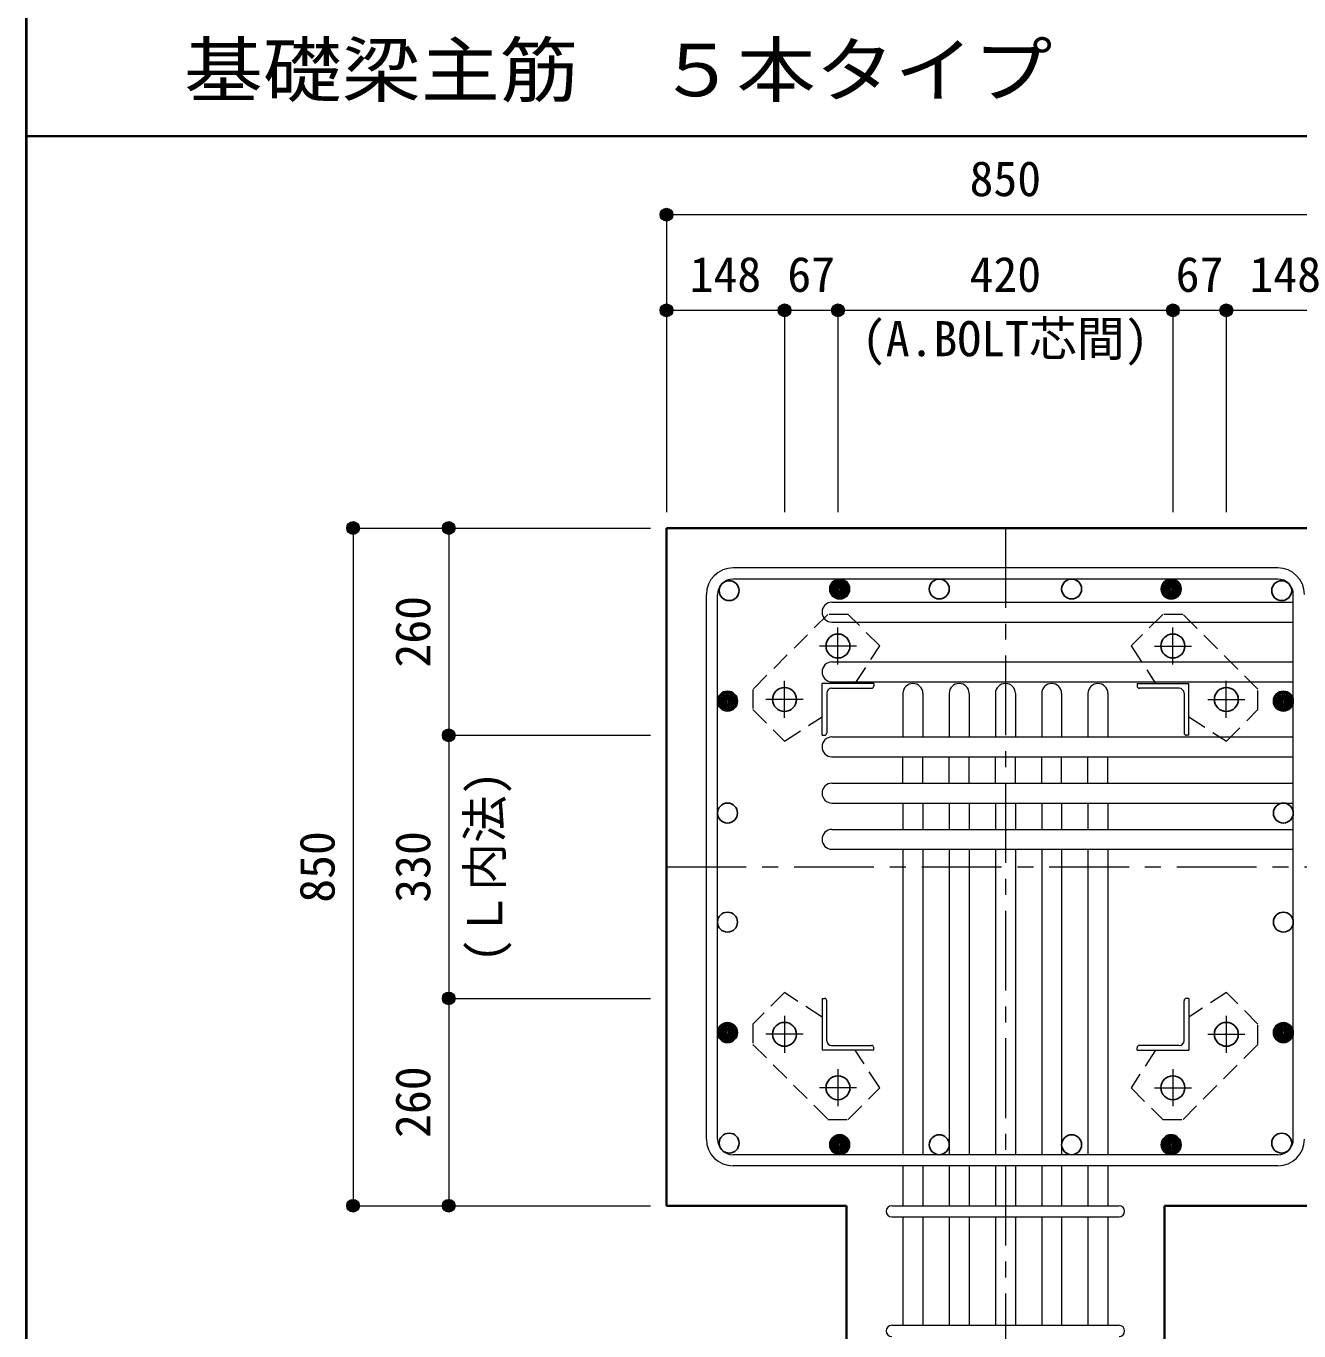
# Model space of a CAD drawing. Units: millimetres at full size, sheet at 1:20. Extents: x -3982 to 3969, y -2797 to 2801.
# Drawn here: x -3982 to -2386, y -1647 to -10 of the extents above; entities that cross this region are included whole.
import ezdxf
from ezdxf.enums import TextEntityAlignment as Align

# ---------------------------------------------------------------- set-up
doc = ezdxf.new("R2010")
doc.units = ezdxf.units.MM
doc.header["$LTSCALE"] = 20
doc.header["$PDMODE"] = 32
doc.header["$PDSIZE"] = 12
doc.linetypes.add('CHAIN1', pattern=[8, 5, -1, 1, -1])
doc.linetypes.add('DASHED1', pattern=[1.8, 1.2, -0.6])
for name, color, linetype, lineweight in [('6-1_躯体線', 2, 'Continuous', 35), ('6-2_A.Bolt_', 4, 'Continuous', 9), ('6-3_柱型主筋', 4, 'Continuous', 9), ('6-4_フープ', 7, 'Continuous', 18), ('6-5_梁主筋', 7, 'Continuous', 18), ('6-6_S.T.P.', 7, 'Continuous', 18), ('6-7_文字', 7, 'Continuous', 18), ('6-9', 4, 'DASHED1', 9), ('6-D_寸法', 4, 'Continuous', 9), ('F-0_枠', 6, 'Continuous', 40)]:
    doc.layers.add(name, color=color, linetype=linetype, lineweight=lineweight)
doc.styles.add('ＭＳ ゴシック', font='')
doc.styles.get('ＭＳ ゴシック').set_extended_font_data('MS Gothic')

msp = doc.modelspace()

# ---------------------------------------------------------------- linework, layer by layer
at = {"layer": '6-1_躯体線'}
for p, q in [((-1928.87, -639.67), (-3178.87, -639.67)), ((-3178.87, -1489.67), (-3178.87, -639.67)), ((-2953.37, -1489.67), (-3178.87, -1489.67)), ((-2953.37, -1889.67), (-2953.37, -1489.67)), ((-2554.37, -1889.67), (-2554.37, -1489.67)), ((-2328.87, -1489.67), (-2554.37, -1489.67))]:
    msp.add_line(p, q, dxfattribs=at)
at = {"layer": '6-2_A.Bolt_', "linetype": 'CHAIN1'}
for p, q in [((-2963.87, -810.87), (-2963.87, -764.37)), ((-2543.87, -810.87), (-2543.87, -764.37)), ((-2940.67, -787.67), (-2987.17, -787.67)), ((-2567.07, -787.67), (-2520.57, -787.67)), ((-3030.87, -877.87), (-3030.87, -831.37)), ((-2476.87, -877.87), (-2476.87, -831.37)), ((-3007.67, -854.67), (-3054.17, -854.67)), ((-2500.07, -854.67), (-2453.57, -854.67)), ((-3030.87, -1251.47), (-3030.87, -1297.97)), ((-2476.87, -1251.47), (-2476.87, -1297.97)), ((-3007.67, -1274.67), (-3054.17, -1274.67)), ((-2500.07, -1274.67), (-2453.57, -1274.67)), ((-2963.87, -1318.47), (-2963.87, -1364.97)), ((-2543.87, -1318.47), (-2543.87, -1364.97)), ((-2940.67, -1341.67), (-2987.17, -1341.67)), ((-2567.07, -1341.67), (-2520.57, -1341.67))]:
    msp.add_line(p, q, dxfattribs=at)
at = {"layer": '6-2_A.Bolt_'}
for p, q in [((-2983.87, -899.67), (-2983.87, -834.67)), ((-2918.87, -834.67), (-2983.87, -834.67)), ((-2977.87, -846.67), (-2977.87, -896.67)), ((-2971.87, -840.67), (-2921.87, -840.67)), ((-2918.87, -834.67), (-2918.87, -837.67)), ((-2588.87, -834.67), (-2588.87, -837.67)), ((-2588.87, -834.67), (-2523.87, -834.67)), ((-2535.87, -840.67), (-2585.87, -840.67)), ((-2529.87, -846.67), (-2529.87, -896.67)), ((-2523.87, -899.67), (-2523.87, -834.67)), ((-2983.87, -899.67), (-2980.87, -899.67)), ((-2523.87, -899.67), (-2526.87, -899.67)), ((-2983.87, -1229.67), (-2980.87, -1229.67)), ((-2983.87, -1229.67), (-2983.87, -1294.67)), ((-2977.87, -1282.67), (-2977.87, -1232.67)), ((-2529.87, -1282.67), (-2529.87, -1232.67)), ((-2523.87, -1229.67), (-2526.87, -1229.67)), ((-2523.87, -1229.67), (-2523.87, -1294.67)), ((-2971.87, -1288.67), (-2921.87, -1288.67)), ((-2918.87, -1294.67), (-2918.87, -1291.67)), ((-2588.87, -1294.67), (-2588.87, -1291.67)), ((-2535.87, -1288.67), (-2585.87, -1288.67)), ((-2918.87, -1294.67), (-2983.87, -1294.67)), ((-2588.87, -1294.67), (-2523.87, -1294.67))]:
    msp.add_line(p, q, dxfattribs=at)
at = {"layer": '6-2_A.Bolt_', "color": 3, "lineweight": 25}
for centre in [(-2963.87, -787.67), (-2543.87, -787.67), (-3030.87, -854.67), (-2476.87, -854.67), (-3030.87, -1274.67), (-2476.87, -1274.67), (-2963.87, -1341.67), (-2543.87, -1341.67)]:
    msp.add_circle(centre, 15, dxfattribs=at)
at = {"layer": '6-2_A.Bolt_'}
for centre, radius, start, end in [((-2971.87, -846.67), 6, 90, 180), ((-2921.87, -837.67), 3, 270, 0), ((-2585.87, -837.67), 3, 180, 270), ((-2535.87, -846.67), 6, 0, 90), ((-2980.87, -896.67), 3, 270, 0), ((-2526.87, -896.67), 3, 180, 270), ((-2980.87, -1232.67), 3, 0, 90), ((-2526.87, -1232.67), 3, 90, 180), ((-2971.87, -1282.67), 6, 180, 270), ((-2921.87, -1291.67), 3, 0, 90), ((-2585.87, -1291.67), 3, 90, 180), ((-2535.87, -1282.67), 6, 270, 0)]:
    msp.add_arc(centre, radius, start, end, dxfattribs=at)
at = {"layer": '6-3_柱型主筋', "color": 3, "lineweight": 25}
for centre in [(-2961.74, -716.17), (-2836.87, -716.17), (-2670.87, -716.17), (-2546, -716.17), (-3100.32, -718.22), (-2407.42, -718.22), (-3102.37, -856.8), (-2405.37, -856.8), (-3102.37, -997.17), (-2405.37, -997.17), (-3102.37, -1133.96), (-2405.37, -1133.96), (-3102.37, -1272.54), (-2405.37, -1272.54), (-3100.32, -1411.12), (-2961.74, -1413.17), (-2836.87, -1413.17), (-2670.87, -1413.17), (-2546, -1413.17), (-2407.42, -1411.12)]:
    msp.add_circle(centre, 12.5, dxfattribs=at)
at = {"layer": '6-3_柱型主筋'}
for centre, radius in [((-2961.74, -716.17), 12.5), ((-2546, -716.17), 12.5), ((-2961.74, -716.17), 11.25), ((-2961.74, -716.17), 10), ((-2961.74, -716.17), 8.75), ((-2961.74, -716.17), 7.5), ((-2961.74, -716.17), 6.25), ((-2961.74, -716.17), 5), ((-2961.74, -716.17), 3.75), ((-2961.74, -716.17), 2.5), ((-2961.74, -716.17), 1.25), ((-2546, -716.17), 11.25), ((-2546, -716.17), 10), ((-2546, -716.17), 8.75), ((-2546, -716.17), 7.5), ((-2546, -716.17), 6.25), ((-2546, -716.17), 5), ((-2546, -716.17), 3.75), ((-2546, -716.17), 2.5), ((-2546, -716.17), 1.25), ((-3102.37, -856.8), 12.5), ((-3102.37, -856.8), 11.25), ((-3102.37, -856.8), 10), ((-3102.37, -856.8), 8.75), ((-3102.37, -856.8), 7.5), ((-3102.37, -856.8), 6.25), ((-2405.37, -856.8), 12.5), ((-2405.37, -856.8), 11.25), ((-2405.37, -856.8), 10), ((-2405.37, -856.8), 8.75), ((-2405.37, -856.8), 7.5), ((-2405.37, -856.8), 6.25), ((-3102.37, -856.8), 5), ((-3102.37, -856.8), 3.75), ((-3102.37, -856.8), 2.5), ((-3102.37, -856.8), 1.25), ((-2405.37, -856.8), 5), ((-2405.37, -856.8), 3.75), ((-2405.37, -856.8), 2.5), ((-2405.37, -856.8), 1.25), ((-3102.37, -1272.54), 12.5), ((-2405.37, -1272.54), 12.5), ((-3102.37, -1272.54), 11.25), ((-3102.37, -1272.54), 10), ((-3102.37, -1272.54), 8.75), ((-3102.37, -1272.54), 7.5), ((-3102.37, -1272.54), 6.25), ((-3102.37, -1272.54), 5), ((-3102.37, -1272.54), 3.75), ((-3102.37, -1272.54), 2.5), ((-3102.37, -1272.54), 1.25), ((-2405.37, -1272.54), 11.25), ((-2405.37, -1272.54), 10), ((-2405.37, -1272.54), 8.75), ((-2405.37, -1272.54), 7.5), ((-2405.37, -1272.54), 6.25), ((-2405.37, -1272.54), 5), ((-2405.37, -1272.54), 3.75), ((-2405.37, -1272.54), 2.5), ((-2405.37, -1272.54), 1.25), ((-2961.74, -1413.17), 12.5), ((-2961.74, -1413.17), 11.25), ((-2961.74, -1413.17), 10), ((-2961.74, -1413.17), 8.75), ((-2961.74, -1413.17), 7.5), ((-2961.74, -1413.17), 6.25), ((-2546, -1413.17), 12.5), ((-2546, -1413.17), 11.25), ((-2546, -1413.17), 10), ((-2546, -1413.17), 8.75), ((-2546, -1413.17), 7.5), ((-2546, -1413.17), 6.25), ((-2961.74, -1413.17), 5), ((-2961.74, -1413.17), 3.75), ((-2961.74, -1413.17), 2.5), ((-2961.74, -1413.17), 1.25), ((-2546, -1413.17), 5), ((-2546, -1413.17), 3.75), ((-2546, -1413.17), 2.5), ((-2546, -1413.17), 1.25)]:
    msp.add_circle(centre, radius, dxfattribs=at)
at = {"layer": '6-4_フープ'}
for p, q in [((-2412.37, -689.67), (-3095.37, -689.67)), ((-2412.37, -703.67), (-3095.37, -703.67)), ((-3128.87, -1406.17), (-3128.87, -723.17)), ((-3114.87, -1406.17), (-3114.87, -723.17)), ((-2392.87, -1406.17), (-2392.87, -723.17)), ((-2412.37, -1425.67), (-3095.37, -1425.67)), ((-2412.37, -1439.67), (-3095.37, -1439.67))]:
    msp.add_line(p, q, dxfattribs=at)
for centre, radius, start, end in [((-3095.37, -723.17), 33.5, 90, 180), ((-3095.37, -723.17), 19.5, 90, 180), ((-2412.37, -723.17), 33.5, 0, 90), ((-2412.37, -723.17), 19.5, 0, 90), ((-3095.37, -1406.17), 33.5, 180, 270), ((-3095.37, -1406.17), 19.5, 180, 270), ((-2412.37, -1406.17), 33.5, 270, 0), ((-2412.37, -1406.17), 19.5, 270, 0)]:
    msp.add_arc(centre, radius, start, end, dxfattribs=at)
at = {"layer": '6-5_梁主筋'}
for p, q in [((-2971.37, -732.72), (-2392.87, -732.72)), ((-2971.37, -757.72), (-2392.87, -757.72)), ((-2971.37, -807.67), (-2392.87, -807.67)), ((-2971.37, -832.67), (-2392.87, -832.67)), ((-2882.37, -847.17), (-2882.37, -901.67)), ((-2857.37, -847.17), (-2857.37, -901.67)), ((-2824.37, -847.17), (-2824.37, -901.67)), ((-2799.37, -847.17), (-2799.37, -901.67)), ((-2766.37, -847.17), (-2766.37, -901.67)), ((-2741.37, -847.17), (-2741.37, -901.67)), ((-2708.37, -847.17), (-2708.37, -901.67)), ((-2683.37, -847.17), (-2683.37, -901.67)), ((-2650.37, -847.17), (-2650.37, -901.67)), ((-2625.37, -847.17), (-2625.37, -901.67)), ((-2971.37, -901.67), (-2392.87, -901.67)), ((-2971.37, -926.67), (-2392.87, -926.67)), ((-2882.37, -959.67), (-2882.37, -926.67)), ((-2857.37, -959.67), (-2857.37, -926.67)), ((-2824.37, -959.67), (-2824.37, -926.67)), ((-2799.37, -959.67), (-2799.37, -926.67)), ((-2766.37, -959.67), (-2766.37, -926.67)), ((-2741.37, -959.67), (-2741.37, -926.67)), ((-2708.37, -959.67), (-2708.37, -926.67)), ((-2683.37, -959.67), (-2683.37, -926.67)), ((-2650.37, -959.67), (-2650.37, -926.67)), ((-2625.37, -959.67), (-2625.37, -926.67)), ((-2971.37, -959.67), (-2392.87, -959.67)), ((-2971.37, -984.67), (-2392.87, -984.67)), ((-2882.37, -984.67), (-2882.37, -1017.67)), ((-2857.37, -984.67), (-2857.37, -1017.67)), ((-2824.37, -984.67), (-2824.37, -1017.67)), ((-2799.37, -984.67), (-2799.37, -1017.67)), ((-2766.37, -984.67), (-2766.37, -1017.67)), ((-2741.37, -984.67), (-2741.37, -1017.67)), ((-2708.37, -984.67), (-2708.37, -1017.67)), ((-2683.37, -984.67), (-2683.37, -1017.67)), ((-2650.37, -984.67), (-2650.37, -1017.67)), ((-2625.37, -984.67), (-2625.37, -1017.67)), ((-2971.37, -1017.67), (-2392.87, -1017.67)), ((-2971.37, -1042.67), (-2392.87, -1042.67)), ((-2882.37, -1042.67), (-2882.37, -1425.67)), ((-2857.37, -1042.67), (-2857.37, -1425.67)), ((-2824.37, -1042.67), (-2824.37, -1425.67)), ((-2799.37, -1042.67), (-2799.37, -1425.67)), ((-2766.37, -1042.67), (-2766.37, -1425.67)), ((-2741.37, -1042.67), (-2741.37, -1425.67)), ((-2708.37, -1042.67), (-2708.37, -1425.67)), ((-2683.37, -1042.67), (-2683.37, -1425.67)), ((-2650.37, -1042.67), (-2650.37, -1425.67)), ((-2625.37, -1042.67), (-2625.37, -1425.67)), ((-2882.37, -1439.67), (-2882.37, -1489.67)), ((-2857.37, -1439.67), (-2857.37, -1489.67)), ((-2824.37, -1439.67), (-2824.37, -1489.67)), ((-2799.37, -1439.67), (-2799.37, -1489.67)), ((-2766.37, -1439.67), (-2766.37, -1489.67)), ((-2741.37, -1439.67), (-2741.37, -1489.67)), ((-2708.37, -1439.67), (-2708.37, -1489.67)), ((-2683.37, -1439.67), (-2683.37, -1489.67)), ((-2650.37, -1439.67), (-2650.37, -1489.67)), ((-2625.37, -1439.67), (-2625.37, -1489.67)), ((-2882.37, -1503.67), (-2882.37, -1639.67)), ((-2857.37, -1503.67), (-2857.37, -1639.67)), ((-2824.37, -1503.67), (-2824.37, -1639.67)), ((-2799.37, -1503.67), (-2799.37, -1639.67)), ((-2766.37, -1503.67), (-2766.37, -1639.67)), ((-2741.37, -1503.67), (-2741.37, -1639.67)), ((-2708.37, -1503.67), (-2708.37, -1639.67)), ((-2683.37, -1503.67), (-2683.37, -1639.67)), ((-2650.37, -1503.67), (-2650.37, -1639.67)), ((-2625.37, -1503.67), (-2625.37, -1639.67))]:
    msp.add_line(p, q, dxfattribs=at)
for centre, start, end in [((-2971.37, -745.22), 90, 180), ((-2971.37, -745.22), 180, 270), ((-2971.37, -820.17), 90, 180), ((-2971.37, -820.17), 180, 270), ((-2869.87, -847.17), 90, 180), ((-2869.87, -847.17), 0, 90), ((-2811.87, -847.17), 90, 180), ((-2811.87, -847.17), 0, 90), ((-2753.87, -847.17), 90, 180), ((-2753.87, -847.17), 0, 90), ((-2695.87, -847.17), 90, 180), ((-2695.87, -847.17), 0, 90), ((-2637.87, -847.17), 90, 180), ((-2637.87, -847.17), 0, 90), ((-2971.37, -914.17), 90, 180), ((-2971.37, -914.17), 180, 270), ((-2971.37, -972.17), 90, 180), ((-2971.37, -972.17), 180, 270), ((-2971.37, -1030.17), 90, 180), ((-2971.37, -1030.17), 180, 270)]:
    msp.add_arc(centre, 12.5, start, end, dxfattribs=at)
at = {"layer": '6-6_S.T.P.'}
for p, q in [((-2896.37, -1489.67), (-2611.76, -1489.67)), ((-2896.37, -1503.67), (-2611.76, -1503.67)), ((-2896.37, -1639.67), (-2611.76, -1639.67))]:
    msp.add_line(p, q, dxfattribs=at)
for centre, start, end in [((-2896.37, -1496.67), 90, 270), ((-2896.37, -1496.67), 90, 270), ((-2896.37, -1496.67), 90, 270), ((-2896.37, -1496.67), 90, 270), ((-2611.37, -1496.67), 270, 90), ((-2611.37, -1496.67), 270, 90), ((-2611.37, -1496.67), 270, 90), ((-2611.37, -1496.67), 270, 90), ((-2896.37, -1646.67), 90, 270), ((-2611.37, -1646.67), 270, 90)]:
    msp.add_arc(centre, 7, start, end, dxfattribs=at)
at = {"layer": '6-9'}
for p, q in [((-2976.57, -747.97), (-3070.57, -842.07)), ((-2951.07, -747.97), (-2976.57, -747.97)), ((-2911.47, -787.57), (-2951.07, -747.97)), ((-2556.67, -747.97), (-2596.27, -787.57)), ((-2531.27, -747.97), (-2556.67, -747.97)), ((-2437.17, -841.97), (-2531.27, -747.97)), ((-2942.25, -834.67), (-2911.47, -787.57)), ((-2596.27, -787.57), (-2565.49, -834.67)), ((-3070.57, -842.07), (-3070.57, -867.47)), ((-2437.17, -867.47), (-2437.17, -841.97)), ((-3070.57, -867.47), (-3030.97, -907.07)), ((-3030.97, -907.07), (-2983.87, -876.29)), ((-2523.87, -876.29), (-2476.77, -907.07)), ((-2476.77, -907.07), (-2437.17, -867.47)), ((-3030.97, -1222.27), (-3070.57, -1261.87)), ((-2983.87, -1253.05), (-3030.97, -1222.27)), ((-2476.77, -1222.27), (-2523.87, -1253.05)), ((-2437.17, -1261.87), (-2476.77, -1222.27)), ((-3070.57, -1261.87), (-3070.57, -1287.37)), ((-2437.17, -1287.27), (-2437.17, -1261.87)), ((-3070.57, -1287.37), (-2976.47, -1381.37)), ((-2531.17, -1381.37), (-2437.17, -1287.27)), ((-2911.47, -1341.77), (-2942.25, -1294.67)), ((-2565.49, -1294.67), (-2596.27, -1341.77)), ((-2951.07, -1381.37), (-2911.47, -1341.77)), ((-2596.27, -1341.77), (-2556.67, -1381.37)), ((-2976.47, -1381.37), (-2951.07, -1381.37)), ((-2556.67, -1381.37), (-2531.17, -1381.37))]:
    msp.add_line(p, q, dxfattribs=at)
at = {"layer": '6-D_寸法'}
for p, q in [((-3178.87, -246.65), (-2328.87, -246.65)), ((-3178.87, -366.65), (-3030.87, -366.65)), ((-3030.87, -366.65), (-3030.87, -619.67)), ((-3030.87, -366.65), (-2963.87, -366.65)), ((-2963.87, -366.65), (-2963.87, -619.67)), ((-2963.87, -366.65), (-2543.87, -366.65)), ((-2543.87, -366.65), (-2543.87, -619.67)), ((-2543.87, -366.65), (-2476.87, -366.65)), ((-2476.87, -366.65), (-2476.87, -619.67)), ((-2476.87, -366.65), (-2328.87, -366.65)), ((-3571.89, -639.67), (-3451.89, -639.67)), ((-3571.89, -639.67), (-3571.89, -1489.67)), ((-3451.89, -639.67), (-3198.87, -639.67)), ((-3451.89, -639.67), (-3451.89, -899.64)), ((-3451.89, -899.64), (-3198.87, -899.64)), ((-3451.89, -899.64), (-3451.89, -1229.64)), ((-3451.89, -1229.64), (-3198.87, -1229.64)), ((-3451.89, -1229.64), (-3451.89, -1489.67))]:
    msp.add_line(p, q, dxfattribs=at)
at = {"layer": '6-D_寸法', "linetype": 'CHAIN1'}
for p, q in [((-2753.87, -639.67), (-2753.87, -1889.67)), ((-3178.87, -1064.67), (-2328.87, -1064.67))]:
    msp.add_line(p, q, dxfattribs=at)
at = {"layer": '6-D_寸法'}
for points in [[(-3178.87, -246.65), (-3178.87, -366.65), (-3178.87, -619.67)], [(-3571.89, -1489.67), (-3451.89, -1489.67), (-3198.87, -1489.67)]]:
    msp.add_lwpolyline(points, dxfattribs=at)
for centre, radius in [((-3178.87, -246.65), 8), ((-3178.87, -246.65), 7.2), ((-3178.87, -246.65), 6.4), ((-3178.87, -246.65), 5.6), ((-3178.87, -246.65), 4.8), ((-3178.87, -246.65), 4), ((-3178.87, -246.65), 3.2), ((-3178.87, -246.65), 2.4), ((-3178.87, -246.65), 1.6), ((-3178.87, -246.65), 0.8), ((-3178.87, -366.65), 8), ((-3178.87, -366.65), 7.2), ((-3030.87, -366.65), 8), ((-3030.87, -366.65), 7.2), ((-2963.87, -366.65), 8), ((-2963.87, -366.65), 7.2), ((-2543.87, -366.65), 8), ((-2543.87, -366.65), 7.2), ((-2476.87, -366.65), 8), ((-2476.87, -366.65), 7.2), ((-3178.87, -366.65), 6.4), ((-3178.87, -366.65), 5.6), ((-3178.87, -366.65), 4.8), ((-3178.87, -366.65), 4), ((-3178.87, -366.65), 3.2), ((-3178.87, -366.65), 2.4), ((-3178.87, -366.65), 1.6), ((-3178.87, -366.65), 0.8), ((-3030.87, -366.65), 6.4), ((-3030.87, -366.65), 5.6), ((-3030.87, -366.65), 4.8), ((-3030.87, -366.65), 4), ((-3030.87, -366.65), 3.2), ((-3030.87, -366.65), 2.4), ((-3030.87, -366.65), 1.6), ((-3030.87, -366.65), 0.8), ((-2963.87, -366.65), 6.4), ((-2963.87, -366.65), 5.6), ((-2963.87, -366.65), 4.8), ((-2963.87, -366.65), 4), ((-2963.87, -366.65), 3.2), ((-2963.87, -366.65), 2.4), ((-2963.87, -366.65), 1.6), ((-2963.87, -366.65), 0.8), ((-2543.87, -366.65), 6.4), ((-2543.87, -366.65), 5.6), ((-2543.87, -366.65), 4.8), ((-2543.87, -366.65), 4), ((-2543.87, -366.65), 3.2), ((-2543.87, -366.65), 2.4), ((-2543.87, -366.65), 1.6), ((-2543.87, -366.65), 0.8), ((-2476.87, -366.65), 6.4), ((-2476.87, -366.65), 5.6), ((-2476.87, -366.65), 4.8), ((-2476.87, -366.65), 4), ((-2476.87, -366.65), 3.2), ((-2476.87, -366.65), 2.4), ((-2476.87, -366.65), 1.6), ((-2476.87, -366.65), 0.8), ((-3571.89, -639.67), 8), ((-3571.89, -639.67), 7.2), ((-3571.89, -639.67), 6.4), ((-3571.89, -639.67), 5.6), ((-3571.89, -639.67), 4.8), ((-3571.89, -639.67), 4), ((-3571.89, -639.67), 3.2), ((-3571.89, -639.67), 2.4), ((-3571.89, -639.67), 1.6), ((-3451.89, -639.67), 8), ((-3451.89, -639.67), 7.2), ((-3451.89, -639.67), 6.4), ((-3451.89, -639.67), 5.6), ((-3451.89, -639.67), 4.8), ((-3451.89, -639.67), 4), ((-3451.89, -639.67), 3.2), ((-3451.89, -639.67), 2.4), ((-3451.89, -639.67), 1.6), ((-3571.89, -639.67), 0.8), ((-3451.89, -639.67), 0.8), ((-3451.89, -899.64), 8), ((-3451.89, -899.64), 7.2), ((-3451.89, -899.64), 6.4), ((-3451.89, -899.64), 5.6), ((-3451.89, -899.64), 4.8), ((-3451.89, -899.64), 4), ((-3451.89, -899.64), 3.2), ((-3451.89, -899.64), 2.4), ((-3451.89, -899.64), 1.6), ((-3451.89, -899.64), 0.8), ((-3451.89, -1229.64), 8), ((-3451.89, -1229.64), 7.2), ((-3451.89, -1229.64), 6.4), ((-3451.89, -1229.64), 5.6), ((-3451.89, -1229.64), 4.8), ((-3451.89, -1229.64), 4), ((-3451.89, -1229.64), 3.2), ((-3451.89, -1229.64), 2.4), ((-3451.89, -1229.64), 1.6), ((-3451.89, -1229.64), 0.8), ((-3571.89, -1489.67), 8), ((-3571.89, -1489.67), 7.2), ((-3571.89, -1489.67), 6.4), ((-3571.89, -1489.67), 5.6), ((-3571.89, -1489.67), 4.8), ((-3571.89, -1489.67), 4), ((-3571.89, -1489.67), 3.2), ((-3571.89, -1489.67), 2.4), ((-3571.89, -1489.67), 1.6), ((-3571.89, -1489.67), 0.8), ((-3451.89, -1489.67), 8), ((-3451.89, -1489.67), 7.2), ((-3451.89, -1489.67), 6.4), ((-3451.89, -1489.67), 5.6), ((-3451.89, -1489.67), 4.8), ((-3451.89, -1489.67), 4), ((-3451.89, -1489.67), 3.2), ((-3451.89, -1489.67), 2.4), ((-3451.89, -1489.67), 1.6), ((-3451.89, -1489.67), 0.8)]:
    msp.add_circle(centre, radius, dxfattribs=at)
at = {"layer": '6-D_寸法', "color": 7}
for p in [(-3178.87, -246.65), (-3178.87, -366.65), (-3030.87, -366.65), (-2963.87, -366.65), (-2543.87, -366.65), (-2476.87, -366.65), (-3571.89, -639.67), (-3451.89, -639.67), (-3451.89, -899.64), (-3451.89, -1229.64), (-3571.89, -1489.67), (-3451.89, -1489.67)]:
    msp.add_point(p, dxfattribs=at)
at = {"layer": 'F-0_枠'}
msp.add_line((-3981.92, 2800.77), (-3981.92, -2796.83), dxfattribs=at)
at = {"layer": 'F-0_枠', "color": 2, "lineweight": 35}
msp.add_line((-3981.92, -148.03), (2482.4, -148.03), dxfattribs=at)

# ---------------------------------------------------------------- texts
at = {"layer": '6-7_文字', "color": 2, "style": 'ＭＳ ゴシック', "width": 1.1}
msp.add_text('\u3000\u3000基礎梁主筋\u3000５本タイプ', height=65.98, dxfattribs=at).set_placement((-3981.92, -118.03), align=Align.BOTTOM_LEFT)
at = {"layer": '6-D_寸法', "style": 'ＭＳ ゴシック'}
for s, p in [('850', (-2798.87, -236.65)), ('148', (-3149.87, -356.65)), ('67', (-3027.37, -356.65)), ('420', (-2798.87, -356.65)), ('67', (-2540.37, -356.65)), ('148', (-2447.87, -356.65)), ('(A.BOLT芯間)', (-2933.87, -437.38))]:
    msp.add_text(s, height=43.99, dxfattribs=at).set_placement(p, align=Align.BOTTOM_LEFT)
for s, p in [('260', (-3461.89, -814.66)), ('(Ｌ内法)', (-3371.68, -1184.64)), ('850', (-3581.89, -1109.67)), ('330', (-3461.89, -1109.64)), ('260', (-3461.89, -1404.66))]:
    msp.add_text(s, height=43.99, rotation=90, dxfattribs=at).set_placement(p, align=Align.BOTTOM_LEFT)

doc.saveas('drawing.dxf')
